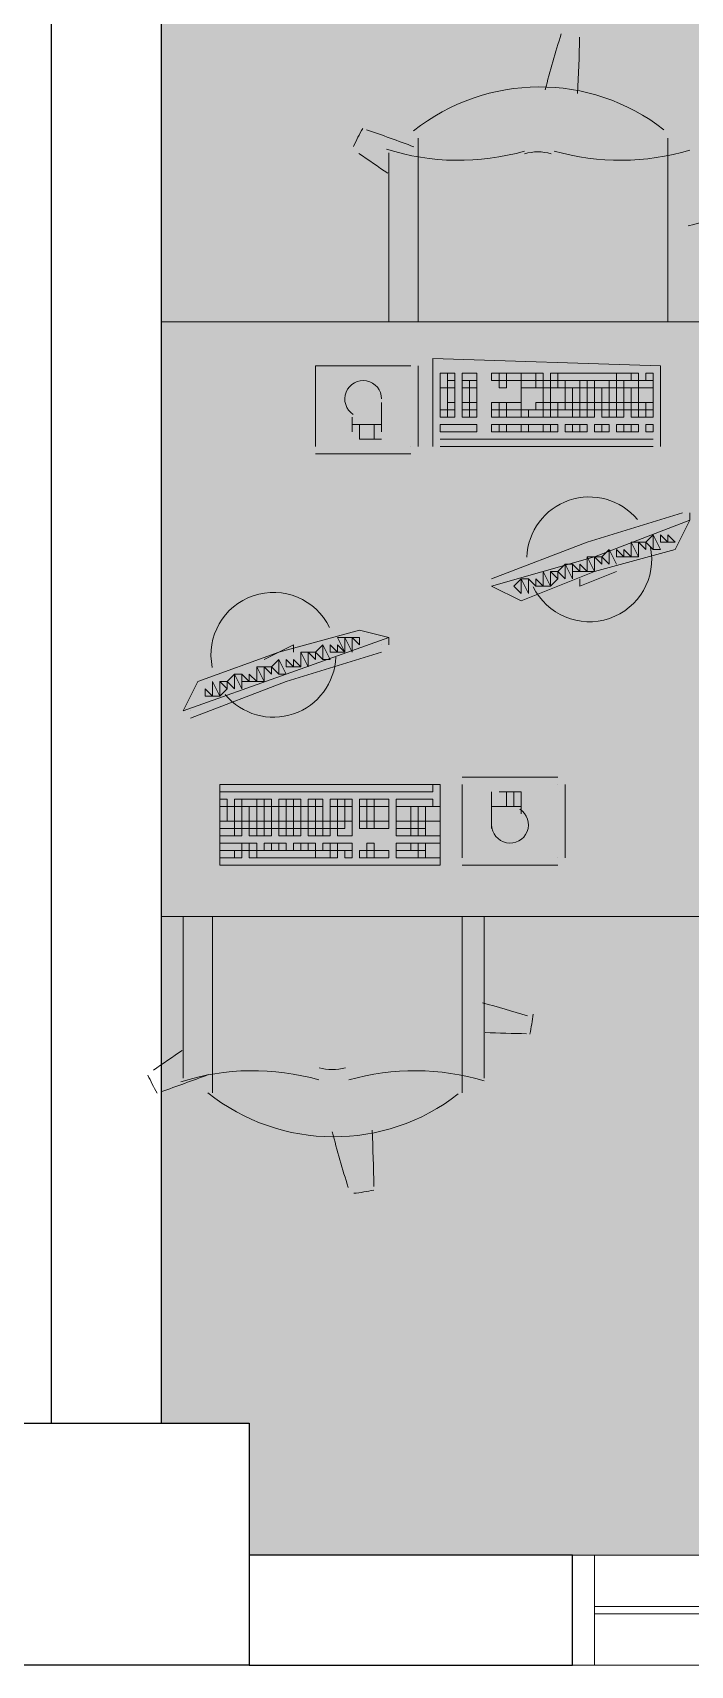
# Model space of a CAD drawing. Header units: millimetres. Extents: x 0 to 90.2, y 0 to 62.5.
# Drawn here: x 50.822 to 52.165, y 28.269 to 31.605 of the extents above; entities that cross this region are included whole.
import ezdxf

# ---------------------------------------------------------------- set-up
doc = ezdxf.new("R2010")
doc.units = ezdxf.units.MM
doc.layers.add('PDF_0', color=7, linetype='Continuous', true_color=0xed1f24)
doc.layers.add('PDF_014405$HL-TMP', color=7, linetype='Continuous', true_color=0xe6db59)
for name, color, linetype in [('PDF_014405$BL', 7, 'Continuous'), ('PDF_014405$FT-FIXFIT', 7, 'Continuous'), ('PDF_014405$WA-COL', 7, 'Continuous'), ('PDF_014405$WA-EXT', 7, 'Continuous'), ('PDF_014405$WN', 7, 'Continuous')]:
    doc.layers.add(name, color=color, linetype=linetype)

msp = doc.modelspace()

# ---------------------------------------------------------------- linework, layer by layer
at = {"layer": 'PDF_0', "color": 7, "lineweight": 25}
msp.add_lwpolyline([(51.0843, 31.5687), (51.0843, 30.3538)], dxfattribs=at)
at = {"layer": 'PDF_014405$BL', "lineweight": 9}
for points in [[(53.5441, 28.494), (51.9242, 28.494)], [(51.9242, 28.269), (53.5441, 28.269)]]:
    msp.add_lwpolyline(points, dxfattribs=at)
at = {"layer": 'PDF_014405$FT-FIXFIT', "lineweight": 0}
for points in [[(51.6093, 31.0137), (51.6093, 31.3887)], [(52.1192, 31.3887), (52.1192, 31.0137)], [(51.5493, 31.3587), (51.5493, 31.0137)], [(51.3993, 30.9237), (51.3993, 30.9237)], [(51.5943, 30.9237), (51.3993, 30.9237), (51.3993, 30.7588)], [(51.5943, 30.9237), (51.5943, 30.9237)], [(51.6093, 30.7588), (51.6093, 30.9237)], [(52.1042, 30.7588), (52.1042, 30.9237), (51.6393, 30.9387), (51.6393, 30.7588)], [(51.5343, 30.7888), (51.5343, 30.8487)], [(51.4743, 30.8187), (51.4743, 30.7888)], [(51.5343, 30.8037), (51.4743, 30.8037)], [(51.4893, 30.8037), (51.4893, 30.7738), (51.5343, 30.7738)], [(51.4893, 30.7888), (51.4893, 30.7888)], [(51.5193, 30.8037), (51.5193, 30.7738)], [(51.5943, 30.7588), (51.5943, 30.7588)], [(52.0892, 30.7738), (51.6543, 30.7738), (52.0892, 30.7738)], [(51.6543, 30.7588), (52.0892, 30.7588)], [(51.3993, 30.7438), (51.5943, 30.7438)], [(52.1642, 30.6088), (51.9692, 30.5338), (51.7592, 30.4738), (51.8192, 30.4438), (51.9692, 30.5038), (52.1342, 30.5488), (52.1642, 30.6088), (52.1642, 30.6238)], [(52.1492, 30.6238), (51.9542, 30.5638), (51.7592, 30.4888)], [(52.1642, 30.6088), (52.1642, 30.6088)], [(51.9992, 30.5488), (52.0142, 30.5188), (51.9992, 30.5488)], [(51.8342, 30.4888), (51.8492, 30.4738), (51.8342, 30.4888)], [(52.0142, 30.5038), (51.9392, 30.4738), (51.9392, 30.4888)], [(52.0142, 30.5038), (52.0142, 30.5038)], [(51.7592, 30.4738), (51.7592, 30.4738)], [(51.5493, 30.3538), (51.5493, 30.3688), (51.4893, 30.3838), (51.3243, 30.3388), (51.1593, 30.2788), (51.1293, 30.2188), (51.3393, 30.2938), (51.5493, 30.3688)], [(51.1443, 30.2038), (51.3393, 30.2788), (51.5343, 30.3388)], [(51.2943, 30.3238), (51.3543, 30.3538), (51.3543, 30.3388)], [(51.2943, 30.3238), (51.2943, 30.3238)], [(51.3693, 30.3088), (51.3693, 30.3388), (51.3693, 30.3088)], [(51.5343, 30.3538), (51.5343, 30.3538)], [(51.1443, 30.2188), (51.1443, 30.2188)], [(51.8942, 30.0838), (51.6992, 30.0838)], [(51.6992, 30.0688), (51.6992, 30.0688)], [(51.6992, 30.0688), (51.6992, 29.9188)], [(51.7592, 30.0538), (51.7592, 29.9788)], [(51.8192, 30.0088), (51.8192, 30.0538), (51.7742, 30.0538)], [(51.7892, 30.0238), (51.7892, 30.0538)], [(51.8042, 30.0238), (51.8042, 30.0538)], [(51.8942, 30.0688), (51.8942, 30.0688)], [(51.9092, 29.9188), (51.9092, 30.0688)], [(51.7592, 30.0238), (51.8192, 30.0238)], [(51.6992, 29.9038), (51.8942, 29.9038)], [(51.8942, 29.9188), (51.8942, 29.9188)], [(51.1293, 29.4689), (51.1293, 29.7988)], [(51.1893, 29.7988), (51.1893, 29.4389)], [(51.6992, 29.4389), (51.6992, 29.7988)], [(51.7442, 29.7988), (51.7442, 29.4689)]]:
    msp.add_lwpolyline(points, dxfattribs=at)
for points in [[(51.0843, 31.0137), (52.1942, 31.0137), (52.1942, 29.7988), (51.0843, 29.7988)], [(51.6693, 30.9087), (51.6543, 30.9087), (51.6543, 30.8787), (51.6693, 30.8787)], [(51.6843, 30.9087), (51.6693, 30.9087), (51.6693, 30.8937), (51.6843, 30.8937)], [(51.6843, 30.8937), (51.6693, 30.8937), (51.6693, 30.8787), (51.6843, 30.8787)], [(51.7292, 30.9087), (51.6992, 30.9087), (51.6992, 30.8937), (51.7292, 30.8937)], [(51.7142, 30.8937), (51.6992, 30.8937), (51.6992, 30.8787), (51.7142, 30.8787)], [(51.7292, 30.8937), (51.7142, 30.8937), (51.7142, 30.8787), (51.7292, 30.8787)], [(51.7742, 30.9087), (51.7592, 30.9087), (51.7592, 30.8937), (51.7742, 30.8937)], [(51.7892, 30.9087), (51.7742, 30.9087), (51.7742, 30.8937), (51.7892, 30.8937)], [(51.7892, 30.8937), (51.7742, 30.8937), (51.7742, 30.8787), (51.7892, 30.8787)], [(51.8192, 30.9087), (51.7892, 30.9087), (51.7892, 30.8937), (51.8192, 30.8937)], [(51.8192, 30.9087), (51.8492, 30.9087), (51.8492, 30.8937), (51.8192, 30.8937)], [(51.8492, 30.8937), (51.8192, 30.8937), (51.8192, 30.8787), (51.8492, 30.8787)], [(51.8492, 30.9087), (51.8642, 30.9087), (51.8642, 30.8937), (51.8492, 30.8937)], [(51.8792, 30.8937), (51.8642, 30.8937), (51.8642, 30.8787), (51.8792, 30.8787)], [(51.8792, 30.9087), (51.8942, 30.9087), (51.8942, 30.8937), (51.8792, 30.8937)], [(51.8942, 30.8937), (51.8792, 30.8937), (51.8792, 30.8787), (51.8942, 30.8787)], [(52.0142, 30.9087), (51.8942, 30.9087), (51.8942, 30.8937), (52.0142, 30.8937)], [(51.9092, 30.8937), (51.8942, 30.8937), (51.8942, 30.8787), (51.9092, 30.8787)], [(51.9392, 30.8937), (51.9092, 30.8937), (51.9092, 30.8787), (51.9392, 30.8787)], [(51.9542, 30.8937), (51.9392, 30.8937), (51.9392, 30.8787), (51.9542, 30.8787)], [(51.9692, 30.8937), (51.9542, 30.8937), (51.9542, 30.8787), (51.9692, 30.8787)], [(51.9992, 30.8937), (51.9692, 30.8937), (51.9692, 30.8787), (51.9992, 30.8787)], [(52.0142, 30.8937), (51.9992, 30.8937), (51.9992, 30.8787), (52.0142, 30.8787)], [(52.0442, 30.9087), (52.0142, 30.9087), (52.0142, 30.8937), (52.0442, 30.8937)], [(52.0292, 30.8937), (52.0142, 30.8937), (52.0142, 30.8787), (52.0292, 30.8787)], [(52.0592, 30.8937), (52.0292, 30.8937), (52.0292, 30.8787), (52.0592, 30.8787)], [(52.0592, 30.9087), (52.0442, 30.9087), (52.0442, 30.8937), (52.0592, 30.8937)], [(52.0892, 30.8937), (52.0592, 30.8937), (52.0592, 30.8787), (52.0892, 30.8787)], [(52.0892, 30.9087), (52.0742, 30.9087), (52.0742, 30.8937), (52.0892, 30.8937)], [(51.6693, 30.8787), (51.6543, 30.8787), (51.6543, 30.8337), (51.6693, 30.8337)], [(51.6843, 30.8787), (51.6693, 30.8787), (51.6693, 30.8487), (51.6843, 30.8487)], [(51.7142, 30.8787), (51.6992, 30.8787), (51.6992, 30.8487), (51.7142, 30.8487)], [(51.7292, 30.8787), (51.7142, 30.8787), (51.7142, 30.8487), (51.7292, 30.8487)], [(51.8492, 30.8787), (51.8192, 30.8787), (51.8192, 30.8337), (51.8492, 30.8337), (51.8492, 30.8487), (51.8642, 30.8487), (51.8642, 30.8787)], [(51.8792, 30.8787), (51.8642, 30.8787), (51.8642, 30.8487), (51.8792, 30.8487)], [(51.9092, 30.8787), (51.8792, 30.8787), (51.8792, 30.8487), (51.9092, 30.8487)], [(51.9242, 30.8787), (51.9092, 30.8787), (51.9092, 30.8487), (51.9242, 30.8487)], [(51.9392, 30.8787), (51.9242, 30.8787), (51.9242, 30.8487), (51.9392, 30.8487)], [(51.9542, 30.8787), (51.9392, 30.8787), (51.9392, 30.8487), (51.9542, 30.8487)], [(51.9842, 30.8787), (51.9692, 30.8787), (51.9692, 30.8487), (51.9842, 30.8487)], [(51.9992, 30.8787), (51.9842, 30.8787), (51.9842, 30.8487), (51.9992, 30.8487)], [(52.0142, 30.8787), (51.9992, 30.8787), (51.9992, 30.8487), (52.0142, 30.8487)], [(52.0442, 30.8787), (52.0292, 30.8787), (52.0292, 30.8487), (52.0442, 30.8487)], [(52.0592, 30.8787), (52.0442, 30.8787), (52.0442, 30.8487), (52.0592, 30.8487)], [(52.0892, 30.8787), (52.0592, 30.8787), (52.0592, 30.8487), (52.0892, 30.8487)], [(51.6693, 30.8337), (51.6543, 30.8337), (51.6543, 30.8187), (51.6693, 30.8187)], [(51.6843, 30.8487), (51.6693, 30.8487), (51.6693, 30.8337), (51.6843, 30.8337)], [(51.6843, 30.8337), (51.6693, 30.8337), (51.6693, 30.8187), (51.6843, 30.8187)], [(51.7142, 30.8487), (51.6992, 30.8487), (51.6992, 30.8337), (51.7142, 30.8337)], [(51.7142, 30.8337), (51.6992, 30.8337), (51.6992, 30.8187), (51.7142, 30.8187)], [(51.7292, 30.8487), (51.7142, 30.8487), (51.7142, 30.8337), (51.7292, 30.8337)], [(51.7292, 30.8337), (51.7142, 30.8337), (51.7142, 30.8187), (51.7292, 30.8187)], [(51.7742, 30.8487), (51.7592, 30.8487), (51.7592, 30.8337), (51.7742, 30.8337)], [(51.7742, 30.8337), (51.7592, 30.8337), (51.7592, 30.8187), (51.7742, 30.8187)], [(51.7892, 30.8487), (51.7742, 30.8487), (51.7742, 30.8337), (51.7892, 30.8337)], [(51.7892, 30.8337), (51.7742, 30.8337), (51.7742, 30.8187), (51.7892, 30.8187)], [(51.8192, 30.8487), (51.7892, 30.8487), (51.7892, 30.8337), (51.8192, 30.8337)], [(51.8192, 30.8337), (51.7892, 30.8337), (51.7892, 30.8187), (51.8192, 30.8187)], [(51.8342, 30.8337), (51.8192, 30.8337), (51.8192, 30.8187), (51.8342, 30.8187)], [(51.8642, 30.8337), (51.8342, 30.8337), (51.8342, 30.8187), (51.8642, 30.8187)], [(51.8642, 30.8487), (51.8492, 30.8487), (51.8492, 30.8337), (51.8642, 30.8337)], [(51.8792, 30.8487), (51.8642, 30.8487), (51.8642, 30.8337), (51.8792, 30.8337)], [(51.8792, 30.8337), (51.8642, 30.8337), (51.8642, 30.8187), (51.8792, 30.8187)], [(51.8942, 30.8337), (51.8792, 30.8337), (51.8792, 30.8187), (51.8942, 30.8187)], [(51.9092, 30.8487), (51.8942, 30.8487), (51.8942, 30.8337), (51.9092, 30.8337)], [(51.9242, 30.8337), (51.8942, 30.8337), (51.8942, 30.8187), (51.9242, 30.8187)], [(51.9242, 30.8487), (51.9092, 30.8487), (51.9092, 30.8337), (51.9242, 30.8337)], [(51.9392, 30.8487), (51.9242, 30.8487), (51.9242, 30.8337), (51.9392, 30.8337)], [(51.9392, 30.8337), (51.9242, 30.8337), (51.9242, 30.8187), (51.9392, 30.8187)], [(51.9542, 30.8337), (51.9392, 30.8337), (51.9392, 30.8187), (51.9542, 30.8187)], [(51.9692, 30.8487), (51.9542, 30.8487), (51.9542, 30.8337), (51.9692, 30.8337)], [(51.9692, 30.8337), (51.9542, 30.8337), (51.9542, 30.8187), (51.9692, 30.8187)], [(51.9842, 30.8487), (51.9692, 30.8487), (51.9692, 30.8337), (51.9842, 30.8337)], [(51.9992, 30.8487), (51.9842, 30.8487), (51.9842, 30.8337), (51.9992, 30.8337)], [(51.9992, 30.8337), (51.9842, 30.8337), (51.9842, 30.8187), (51.9992, 30.8187)], [(52.0142, 30.8337), (51.9992, 30.8337), (51.9992, 30.8187), (52.0142, 30.8187)], [(52.0292, 30.8487), (52.0142, 30.8487), (52.0142, 30.8337), (52.0292, 30.8337)], [(52.0292, 30.8337), (52.0142, 30.8337), (52.0142, 30.8187), (52.0292, 30.8187)], [(52.0442, 30.8487), (52.0292, 30.8487), (52.0292, 30.8337), (52.0442, 30.8337)], [(52.0592, 30.8487), (52.0442, 30.8487), (52.0442, 30.8337), (52.0592, 30.8337)], [(52.0592, 30.8337), (52.0442, 30.8337), (52.0442, 30.8187), (52.0592, 30.8187)], [(52.0742, 30.8337), (52.0592, 30.8337), (52.0592, 30.8187), (52.0742, 30.8187)], [(52.0892, 30.8487), (52.0742, 30.8487), (52.0742, 30.8337), (52.0892, 30.8337)], [(52.0892, 30.8337), (52.0742, 30.8337), (52.0742, 30.8187), (52.0892, 30.8187)], [(51.7292, 30.7888), (51.6543, 30.7888), (51.6543, 30.8037), (51.7292, 30.8037)], [(51.7742, 30.8037), (51.7592, 30.8037), (51.7592, 30.7888), (51.7742, 30.7888)], [(51.7892, 30.8037), (51.7742, 30.8037), (51.7742, 30.7888), (51.7892, 30.7888)], [(51.8192, 30.8037), (51.7892, 30.8037), (51.7892, 30.7888), (51.8192, 30.7888)], [(51.8342, 30.8037), (51.8192, 30.8037), (51.8192, 30.7888), (51.8342, 30.7888)], [(51.8642, 30.8037), (51.8342, 30.8037), (51.8342, 30.7888), (51.8642, 30.7888)], [(51.8792, 30.8037), (51.8642, 30.8037), (51.8642, 30.7888), (51.8792, 30.7888)], [(51.8942, 30.8037), (51.8792, 30.8037), (51.8792, 30.7888), (51.8942, 30.7888)], [(51.9242, 30.8037), (51.9092, 30.8037), (51.9092, 30.7888), (51.9242, 30.7888)], [(51.9392, 30.8037), (51.9242, 30.8037), (51.9242, 30.7888), (51.9392, 30.7888)], [(51.9542, 30.8037), (51.9392, 30.8037), (51.9392, 30.7888), (51.9542, 30.7888)], [(51.9842, 30.8037), (51.9692, 30.8037), (51.9692, 30.7888), (51.9842, 30.7888)], [(51.9992, 30.8037), (51.9842, 30.8037), (51.9842, 30.7888), (51.9992, 30.7888)], [(52.0292, 30.8037), (52.0142, 30.8037), (52.0142, 30.7888), (52.0292, 30.7888)], [(52.0442, 30.8037), (52.0292, 30.8037), (52.0292, 30.7888), (52.0442, 30.7888)], [(52.0592, 30.8037), (52.0442, 30.8037), (52.0442, 30.7888), (52.0592, 30.7888)], [(52.0892, 30.8037), (52.0742, 30.8037), (52.0742, 30.7888), (52.0892, 30.7888)], [(52.0442, 30.5638), (52.0442, 30.5338), (52.0592, 30.5338)], [(52.0592, 30.5638), (52.0442, 30.5638), (52.0592, 30.5338), (52.0592, 30.5488)], [(52.0742, 30.5638), (52.0592, 30.5638), (52.0742, 30.5488)], [(52.0892, 30.5788), (52.0742, 30.5638), (52.0892, 30.5488)], [(52.0892, 30.5788), (52.0892, 30.5488), (52.1042, 30.5488)], [(52.1042, 30.5788), (52.1042, 30.5638), (52.1192, 30.5638)], [(52.1192, 30.5788), (52.1192, 30.5638), (52.1342, 30.5638)], [(51.9692, 30.5338), (51.9542, 30.5338), (51.9692, 30.5038), (51.9692, 30.5188)], [(51.9542, 30.5338), (51.9542, 30.5038), (51.9692, 30.5038)], [(51.9842, 30.5338), (51.9692, 30.5338), (51.9842, 30.5188)], [(51.9992, 30.5488), (51.9842, 30.5338), (51.9992, 30.5188)], [(52.0142, 30.5488), (52.0142, 30.5338), (52.0292, 30.5338)], [(52.0292, 30.5488), (52.0292, 30.5338), (52.0442, 30.5338)], [(51.8192, 30.4888), (51.8042, 30.4738), (51.8192, 30.4588)], [(51.8342, 30.4888), (51.8192, 30.4888), (51.8342, 30.4588)], [(51.8492, 30.4888), (51.8492, 30.4738), (51.8642, 30.4738)], [(51.8642, 30.5038), (51.8642, 30.4738), (51.8792, 30.4738)], [(51.8792, 30.5038), (51.8792, 30.4738), (51.8942, 30.4888)], [(51.8942, 30.5038), (51.8792, 30.5038), (51.8942, 30.4888)], [(51.9092, 30.5188), (51.8942, 30.5038), (51.9092, 30.4888)], [(51.9242, 30.5188), (51.9092, 30.5188), (51.9242, 30.4888)], [(51.9242, 30.5188), (51.9242, 30.5038), (51.9392, 30.5038)], [(51.9392, 30.5188), (51.9392, 30.5038), (51.9542, 30.5038)], [(51.4593, 30.3388), (51.4593, 30.3688), (51.4443, 30.3688)], [(51.4743, 30.3388), (51.4743, 30.3538), (51.4743, 30.3688), (51.4593, 30.3688)], [(51.4893, 30.3538), (51.4893, 30.3688), (51.4743, 30.3688)], [(51.3243, 30.2938), (51.3243, 30.3238), (51.3093, 30.3088)], [(51.3243, 30.2938), (51.3393, 30.2938), (51.3243, 30.3238)], [(51.3393, 30.3088), (51.3543, 30.3088), (51.3393, 30.3238)], [(51.3543, 30.3088), (51.3693, 30.3088), (51.3543, 30.3238)], [(51.3843, 30.3088), (51.3843, 30.3238), (51.3843, 30.3388), (51.3693, 30.3388)], [(51.3993, 30.3238), (51.3993, 30.3388), (51.3843, 30.3388)], [(51.4143, 30.3238), (51.4143, 30.3538), (51.3993, 30.3388)], [(51.4143, 30.3238), (51.4293, 30.3238), (51.4143, 30.3538)], [(51.4293, 30.3388), (51.4443, 30.3388), (51.4293, 30.3538)], [(51.4443, 30.3388), (51.4593, 30.3388), (51.4443, 30.3538)], [(51.2343, 30.2638), (51.2343, 30.2938), (51.2193, 30.2788)], [(51.2493, 30.2638), (51.2493, 30.2938), (51.2343, 30.2938)], [(51.2493, 30.2788), (51.2643, 30.2788), (51.2493, 30.2938)], [(51.2643, 30.2788), (51.2793, 30.2788), (51.2643, 30.2938)], [(51.2943, 30.2788), (51.2943, 30.2938), (51.2943, 30.3088), (51.2793, 30.3088)], [(51.2793, 30.2788), (51.2943, 30.2788), (51.2793, 30.3088)], [(51.3093, 30.2938), (51.3093, 30.3088), (51.2943, 30.3088)], [(51.1743, 30.2488), (51.1893, 30.2488), (51.1743, 30.2638)], [(51.1893, 30.2488), (51.2043, 30.2488), (51.1893, 30.2788)], [(51.2193, 30.2638), (51.2193, 30.2788), (51.2043, 30.2788)], [(51.2043, 30.2488), (51.2193, 30.2638), (51.2043, 30.2788)], [(51.2043, 30.0688), (51.6393, 30.0688), (51.6393, 30.0538), (51.2043, 30.0538)], [(51.2043, 29.9038), (51.6543, 29.9038), (51.6543, 30.0688), (51.2043, 30.0688)], [(51.2043, 30.0238), (51.2193, 30.0238), (51.2193, 30.0388), (51.2043, 30.0388)], [(51.2043, 29.9938), (51.2193, 29.9938), (51.2193, 30.0238), (51.2043, 30.0238)], [(51.2193, 29.9938), (51.2343, 29.9938), (51.2343, 30.0238), (51.2193, 30.0238)], [(51.2343, 30.0238), (51.2493, 30.0238), (51.2493, 30.0388), (51.2343, 30.0388)], [(51.2493, 30.0238), (51.2793, 30.0238), (51.2793, 30.0388), (51.2493, 30.0388)], [(51.2493, 29.9938), (51.2643, 29.9938), (51.2643, 30.0238), (51.2493, 30.0238)], [(51.2643, 29.9938), (51.2793, 29.9938), (51.2793, 30.0238), (51.2643, 30.0238)], [(51.2793, 30.0238), (51.2943, 30.0238), (51.2943, 30.0388), (51.2793, 30.0388)], [(51.2793, 29.9938), (51.2943, 29.9938), (51.2943, 30.0238), (51.2793, 30.0238)], [(51.2943, 30.0238), (51.3093, 30.0238), (51.3093, 30.0388), (51.2943, 30.0388)], [(51.3093, 29.9938), (51.3243, 29.9938), (51.3243, 30.0238), (51.3093, 30.0238)], [(51.3243, 30.0238), (51.3393, 30.0238), (51.3393, 30.0388), (51.3243, 30.0388)], [(51.3243, 29.9938), (51.3393, 29.9938), (51.3393, 30.0238), (51.3243, 30.0238)], [(51.3393, 30.0238), (51.3543, 30.0238), (51.3543, 30.0388), (51.3393, 30.0388)], [(51.3393, 29.9938), (51.3543, 29.9938), (51.3543, 30.0238), (51.3393, 30.0238)], [(51.3543, 30.0238), (51.3693, 30.0238), (51.3693, 30.0388), (51.3543, 30.0388)], [(51.3693, 29.9938), (51.3843, 29.9938), (51.3843, 30.0238), (51.3693, 30.0238)], [(51.3843, 30.0238), (51.3993, 30.0238), (51.3993, 30.0388), (51.3843, 30.0388)], [(51.3843, 29.9938), (51.3993, 29.9938), (51.3993, 30.0238), (51.3843, 30.0238)], [(51.3993, 30.0238), (51.4143, 30.0238), (51.4143, 30.0388), (51.3993, 30.0388)], [(51.3993, 29.9938), (51.4143, 29.9938), (51.4143, 30.0238), (51.3993, 30.0238)], [(51.4293, 30.0238), (51.4443, 30.0238), (51.4443, 30.0388), (51.4293, 30.0388)], [(51.4293, 29.9938), (51.4443, 29.9938), (51.4443, 30.0238), (51.4293, 30.0238)], [(51.4443, 30.0238), (51.4593, 30.0238), (51.4593, 30.0388), (51.4443, 30.0388)], [(51.4443, 29.9938), (51.4593, 29.9938), (51.4593, 30.0238), (51.4443, 30.0238)], [(51.4593, 30.0238), (51.4743, 30.0238), (51.4743, 30.0388), (51.4593, 30.0388)], [(51.4593, 29.9938), (51.4743, 29.9938), (51.4743, 30.0238), (51.4593, 30.0238)], [(51.4893, 30.0238), (51.5043, 30.0238), (51.5043, 30.0388), (51.4893, 30.0388)], [(51.4893, 29.9938), (51.5043, 29.9938), (51.5043, 30.0238), (51.4893, 30.0238)], [(51.5043, 30.0238), (51.5193, 30.0238), (51.5193, 30.0388), (51.5043, 30.0388)], [(51.5043, 29.9938), (51.5193, 29.9938), (51.5193, 30.0238), (51.5043, 30.0238)], [(51.5193, 30.0238), (51.5493, 30.0238), (51.5493, 30.0388), (51.5193, 30.0388)], [(51.5193, 29.9938), (51.5493, 29.9938), (51.5493, 30.0238), (51.5193, 30.0238)], [(51.5643, 30.0388), (51.6393, 30.0388), (51.6393, 30.0238), (51.5643, 30.0238)], [(51.5643, 29.9938), (51.5943, 29.9938), (51.5943, 30.0238), (51.5643, 30.0238)], [(51.5943, 29.9938), (51.6093, 29.9938), (51.6093, 30.0238), (51.5943, 30.0238)], [(51.6093, 29.9938), (51.6243, 29.9938), (51.6243, 30.0238), (51.6093, 30.0238)], [(51.6243, 29.9938), (51.6543, 29.9938), (51.6543, 30.0238), (51.6243, 30.0238)], [(51.2043, 29.9788), (51.2343, 29.9788), (51.2343, 29.9938), (51.2043, 29.9938)], [(51.2343, 29.9788), (51.2493, 29.9788), (51.2493, 29.9938), (51.2343, 29.9938)], [(51.2493, 29.9788), (51.2643, 29.9788), (51.2643, 29.9938), (51.2493, 29.9938)], [(51.2793, 29.9788), (51.2943, 29.9788), (51.2943, 29.9938), (51.2793, 29.9938)], [(51.2943, 29.9788), (51.3093, 29.9788), (51.3093, 29.9938), (51.2943, 29.9938)], [(51.3093, 29.9788), (51.3243, 29.9788), (51.3243, 29.9938), (51.3093, 29.9938)], [(51.3393, 29.9788), (51.3543, 29.9788), (51.3543, 29.9938), (51.3393, 29.9938)], [(51.3543, 29.9788), (51.3693, 29.9788), (51.3693, 29.9938), (51.3543, 29.9938)], [(51.3693, 29.9788), (51.3843, 29.9788), (51.3843, 29.9938), (51.3693, 29.9938)], [(51.3993, 29.9788), (51.4143, 29.9788), (51.4143, 29.9938), (51.3993, 29.9938)], [(51.4143, 29.9788), (51.4293, 29.9788), (51.4293, 29.9938), (51.4143, 29.9938)], [(51.4293, 29.9788), (51.4443, 29.9788), (51.4443, 29.9938), (51.4293, 29.9938)], [(51.4593, 29.9638), (51.4743, 29.9638), (51.4743, 29.9938), (51.4593, 29.9938), (51.4593, 29.9788), (51.4443, 29.9788), (51.4443, 29.9638)], [(51.4893, 29.9788), (51.5043, 29.9788), (51.5043, 29.9938), (51.4893, 29.9938)], [(51.5043, 29.9788), (51.5193, 29.9788), (51.5193, 29.9938), (51.5043, 29.9938)], [(51.5193, 29.9788), (51.5493, 29.9788), (51.5493, 29.9938), (51.5193, 29.9938)], [(51.5643, 29.9788), (51.5943, 29.9788), (51.5943, 29.9938), (51.5643, 29.9938)], [(51.5943, 29.9788), (51.6093, 29.9788), (51.6093, 29.9938), (51.5943, 29.9938)], [(51.6093, 29.9788), (51.6243, 29.9788), (51.6243, 29.9938), (51.6093, 29.9938)], [(51.6243, 29.9638), (51.6543, 29.9638), (51.6543, 29.9938), (51.6243, 29.9938)], [(51.2043, 29.9638), (51.2343, 29.9638), (51.2343, 29.9788), (51.2043, 29.9788)], [(51.2343, 29.9638), (51.2493, 29.9638), (51.2493, 29.9788), (51.2343, 29.9788)], [(51.2643, 29.9638), (51.2793, 29.9638), (51.2793, 29.9788), (51.2643, 29.9788)], [(51.2793, 29.9638), (51.2943, 29.9638), (51.2943, 29.9788), (51.2793, 29.9788)], [(51.2943, 29.9638), (51.3093, 29.9638), (51.3093, 29.9788), (51.2943, 29.9788)], [(51.3243, 29.9638), (51.3393, 29.9638), (51.3393, 29.9788), (51.3243, 29.9788)], [(51.3393, 29.9638), (51.3543, 29.9638), (51.3543, 29.9788), (51.3393, 29.9788)], [(51.3543, 29.9638), (51.3693, 29.9638), (51.3693, 29.9788), (51.3543, 29.9788)], [(51.3843, 29.9638), (51.3993, 29.9638), (51.3993, 29.9788), (51.3843, 29.9788)], [(51.3993, 29.9638), (51.4143, 29.9638), (51.4143, 29.9788), (51.3993, 29.9788)], [(51.4143, 29.9638), (51.4293, 29.9638), (51.4293, 29.9788), (51.4143, 29.9788)], [(51.5643, 29.9638), (51.5943, 29.9638), (51.5943, 29.9788), (51.5643, 29.9788)], [(51.5943, 29.9638), (51.6093, 29.9638), (51.6093, 29.9788), (51.5943, 29.9788)], [(51.6093, 29.9638), (51.6243, 29.9638), (51.6243, 29.9788), (51.6093, 29.9788)], [(51.2043, 29.9338), (51.2493, 29.9338), (51.2493, 29.9488), (51.2043, 29.9488)], [(51.2043, 29.9188), (51.2343, 29.9188), (51.2343, 29.9338), (51.2043, 29.9338)], [(51.2343, 29.9188), (51.2493, 29.9188), (51.2493, 29.9338), (51.2343, 29.9338)], [(51.2493, 29.9338), (51.2643, 29.9338), (51.2643, 29.9488), (51.2493, 29.9488)], [(51.2643, 29.9338), (51.2793, 29.9338), (51.2793, 29.9488), (51.2643, 29.9488)], [(51.2643, 29.9188), (51.2793, 29.9188), (51.2793, 29.9338), (51.2643, 29.9338)], [(51.2793, 29.9188), (51.3993, 29.9188), (51.3993, 29.9338), (51.2793, 29.9338)], [(51.2943, 29.9338), (51.3093, 29.9338), (51.3093, 29.9488), (51.2943, 29.9488)], [(51.3093, 29.9338), (51.3243, 29.9338), (51.3243, 29.9488), (51.3093, 29.9488)], [(51.3243, 29.9338), (51.3393, 29.9338), (51.3393, 29.9488), (51.3243, 29.9488)], [(51.3543, 29.9338), (51.3693, 29.9338), (51.3693, 29.9488), (51.3543, 29.9488)], [(51.3693, 29.9338), (51.3843, 29.9338), (51.3843, 29.9488), (51.3693, 29.9488)], [(51.3843, 29.9338), (51.3993, 29.9338), (51.3993, 29.9488), (51.3843, 29.9488)], [(51.4293, 29.9188), (51.3993, 29.9188), (51.3993, 29.9338), (51.4293, 29.9338)], [(51.4143, 29.9338), (51.4293, 29.9338), (51.4293, 29.9488), (51.4143, 29.9488)], [(51.4293, 29.9338), (51.4443, 29.9338), (51.4443, 29.9488), (51.4293, 29.9488)], [(51.4443, 29.9188), (51.4293, 29.9188), (51.4293, 29.9338), (51.4443, 29.9338)], [(51.4443, 29.9338), (51.4743, 29.9338), (51.4743, 29.9488), (51.4443, 29.9488)], [(51.4743, 29.9188), (51.4593, 29.9188), (51.4593, 29.9338), (51.4743, 29.9338)], [(51.4893, 29.9188), (51.5043, 29.9188), (51.5043, 29.9338), (51.4893, 29.9338)], [(51.5043, 29.9338), (51.5193, 29.9338), (51.5193, 29.9488), (51.5043, 29.9488)], [(51.5043, 29.9188), (51.5193, 29.9188), (51.5193, 29.9338), (51.5043, 29.9338)], [(51.5193, 29.9188), (51.5493, 29.9188), (51.5493, 29.9338), (51.5193, 29.9338)], [(51.5643, 29.9338), (51.5943, 29.9338), (51.5943, 29.9488), (51.5643, 29.9488)], [(51.5643, 29.9188), (51.6093, 29.9188), (51.6093, 29.9338), (51.5643, 29.9338)], [(51.5943, 29.9338), (51.6093, 29.9338), (51.6093, 29.9488), (51.5943, 29.9488)], [(51.6093, 29.9338), (51.6243, 29.9338), (51.6243, 29.9488), (51.6093, 29.9488)], [(51.6093, 29.9188), (51.6243, 29.9188), (51.6243, 29.9338), (51.6093, 29.9338)], [(51.6243, 29.9188), (51.6543, 29.9188), (51.6543, 29.9488), (51.6243, 29.9488)]]:
    msp.add_lwpolyline(points, close=True, dxfattribs=at)
for centre, radius, start, end in [((55.0637, 30.6334), 3.3076, 162.9713, 165.031), ((48.6281, 31.6513), 3.3111, 357.035, 359.0267), ((51.8567, 31.0812), 0.4125, 51.9766, 128.5619), ((51.8535, 31.2035), 0.4124, 150.1335, 155.8687), ((50.4285, 28.2785), 3.3073, 69.2469, 71.0322), ((53.3964, 34.08), 3.3244, 234.9705, 236.2055), ((51.6918, 31.8312), 0.4875, 252.3898, 286.0229), ((51.8535, 31.2635), 0.0975, 73.9762, 106.0238), ((52.0217, 31.8312), 0.4875, 253.9774, 286.9226), ((51.2835, 34.3984), 3.3073, 285.3808, 287.0287), ((51.4968, 30.8562), 0.0375, 0.0012, 237.2913), ((51.9585, 30.5285), 0.1275, 39.5892, 177.984), ((51.9585, 30.5285), 0.1275, 205.9552, 11.6125), ((51.3135, 30.3335), 0.1275, 25.9552, 191.6125), ((51.3135, 30.3335), 0.1275, 219.5892, 357.984), ((51.7967, 29.9863), 0.0375, 180.0012, 57.2913), ((50.8635, 26.4336), 3.3073, 72.9713, 74.6192), ((51.4335, 29.6435), 0.4125, 348.1348, 353.8639), ((51.8866, 32.8601), 3.3012, 267.5537, 269.0284), ((52.9765, 26.7626), 3.3244, 123.7945, 125.0295), ((51.4335, 29.5835), 0.0975, 253.9762, 286.0238), ((51.4335, 29.6435), 0.4124, 204.1313, 209.8665), ((50.0086, 32.5685), 3.3073, 288.9678, 290.7531), ((51.2718, 28.9964), 0.4875, 73.9771, 107.6102), ((51.6018, 28.9964), 0.4875, 73.0774, 106.0226), ((51.4368, 29.7613), 0.4125, 231.4381, 308.0234), ((54.6288, 30.2136), 3.3076, 194.969, 197.0287), ((48.2082, 29.1913), 3.3111, 0.9733, 2.965), ((51.4335, 29.6435), 0.4125, 276.1361, 281.8652)]:
    msp.add_arc(centre, radius, start, end, dxfattribs=at)
at = {"layer": 'PDF_014405$HL-TMP', "color": 54, "true_color": 0x999900, "transparency": 33554559}
for points in [[(58.5537, 35.1384), (51.0843, 35.1384), (58.5537, 30.7438)], [(51.0843, 35.1384), (58.5537, 30.7438), (51.0843, 30.7438)], [(58.5537, 30.7438), (51.0843, 30.7438), (58.5537, 29.0189)], [(51.0843, 30.7438), (58.5537, 29.0189), (51.0843, 29.0189)], [(57.9537, 29.0189), (51.0843, 29.0189), (57.9537, 28.7639)], [(51.0843, 29.0189), (57.9537, 28.7639), (51.0843, 28.7639)], [(51.0843, 28.7639), (51.2643, 28.7639), (51.2643, 28.7639)], [(57.9537, 28.7639), (51.2643, 28.7639), (57.9537, 28.494)], [(51.2643, 28.7639), (57.9537, 28.494), (51.2643, 28.494)]]:
    msp.add_solid(points, dxfattribs=at)
at = {"layer": 'PDF_014405$WA-COL', "lineweight": 25}
msp.add_lwpolyline([(51.2643, 28.269), (50.7543, 28.269), (50.7543, 28.7639), (51.2643, 28.7639)], close=True, dxfattribs=at)
at = {"layer": 'PDF_014405$WA-EXT', "lineweight": 25}
for points in [[(50.8593, 36.6832), (50.8593, 28.7639)], [(51.0843, 36.6832), (51.0843, 28.7639)], [(51.2643, 28.269), (51.9242, 28.269), (51.9242, 28.494), (51.2643, 28.494)]]:
    msp.add_lwpolyline(points, dxfattribs=at)
at = {"layer": 'PDF_014405$WN', "lineweight": 0}
for points in [[(51.9242, 28.494), (51.9242, 28.269)], [(51.9692, 28.494), (51.9692, 28.269)], [(51.9692, 28.389), (53.4841, 28.389)], [(51.9692, 28.374), (53.4841, 28.374)]]:
    msp.add_lwpolyline(points, dxfattribs=at)

doc.saveas('drawing.dxf')
